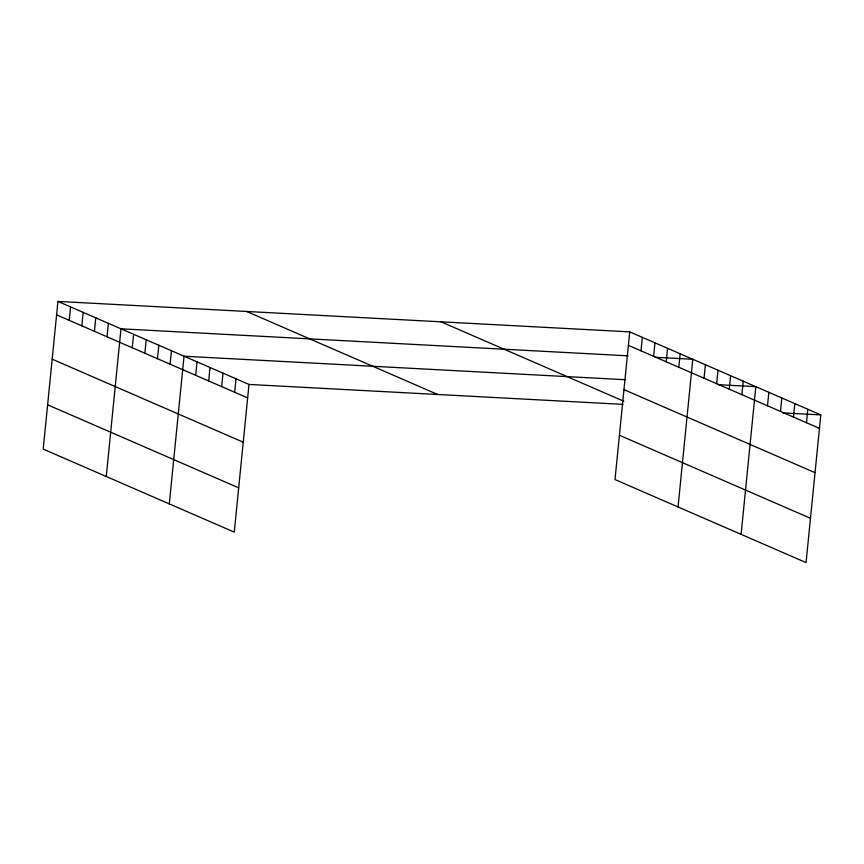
<?xml version="1.0" encoding="UTF-8"?>
<svg xmlns="http://www.w3.org/2000/svg" width="864" height="864" viewBox="0 0 864 864"><rect width="100%" height="100%" fill="white"/><g stroke="black" fill="none" stroke-linecap="round" stroke-linejoin="round"><path stroke-width="1.3" d="M57.942 301.417L43.2 449.096L234.263 532.127L249.005 384.437L57.942 301.417L629.737 331.873L820.8 414.904L806.058 562.583L614.995 479.563L629.737 331.873M69.206 320.36L70.556 306.893M81.821 325.836L83.16 312.368M94.424 331.322L95.774 317.855M107.039 336.798L108.378 323.33M106.25 476.496L120.992 328.817L628.096 355.828M132.257 347.76L133.607 334.292M144.871 353.236L146.21 339.768M157.475 358.722L158.825 345.254M170.089 364.198L171.439 350.73M169.301 503.896L184.043 356.216L625.104 379.706M195.696 375.322L197.035 361.854M208.688 380.97L210.028 367.502M221.681 386.618L223.02 373.151M234.673 392.256L236.012 378.799M641.002 350.816L642.341 337.36M653.616 356.303L654.955 342.835M666.22 361.778L667.57 348.311M678.834 367.254L680.173 353.797M678.046 506.963L692.788 359.273L655.052 357.264M704.052 378.216L705.391 364.759M716.666 383.702L718.006 370.235M729.27 389.178L730.62 375.71M741.884 394.654L743.224 381.197M741.096 534.352L755.838 386.672L718.103 384.664M767.491 405.788L768.83 392.321M780.484 411.426L781.823 397.969M793.476 417.074L794.815 403.607M806.468 422.723L807.808 409.255M249.005 384.437L623.03 404.363M783.065 412.895L820.8 414.904M628.387 345.341L819.461 428.371M623.97 389.632L815.033 472.662M441.04 321.818L623.84 401.263M619.412 435.262L810.475 518.292M246.629 311.461L437.702 394.492M56.592 314.874L247.666 397.904M52.175 359.176L243.238 442.195M47.617 404.806L238.691 487.836"/></g></svg>
